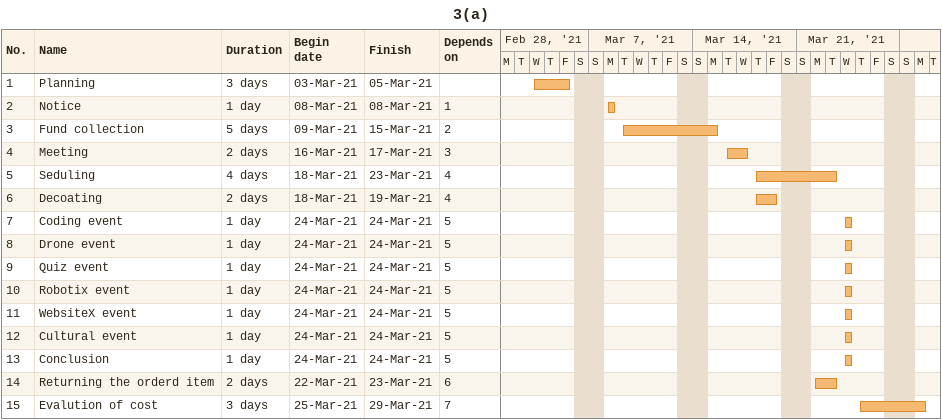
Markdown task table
3(a)

| ID | Task | Duration | Start | Finish | Predecessors |
|---|---|---|---|---|---|
| 1 | Planning | 3d | 2021-03-03 | 2021-03-05 |  |
| 2 | Notice | 1d | 2021-03-08 | 2021-03-08 | 1 |
| 3 | Fund collection | 5d | 2021-03-09 | 2021-03-15 | 2 |
| 4 | Meeting | 2d | 2021-03-16 | 2021-03-17 | 3 |
| 5 | Seduling | 4d | 2021-03-18 | 2021-03-23 | 4 |
| 6 | Decoating | 2d | 2021-03-18 | 2021-03-19 | 4 |
| 7 | Coding event | 1d | 2021-03-24 | 2021-03-24 | 5 |
| 8 | Drone event | 1d | 2021-03-24 | 2021-03-24 | 5 |
| 9 | Quiz event | 1d | 2021-03-24 | 2021-03-24 | 5 |
| 10 | Robotix event | 1d | 2021-03-24 | 2021-03-24 | 5 |
| 11 | WebsiteX event | 1d | 2021-03-24 | 2021-03-24 | 5 |
| 12 | Cultural event | 1d | 2021-03-24 | 2021-03-24 | 5 |
| 13 | Conclusion | 1d | 2021-03-24 | 2021-03-24 | 5 |
| 14 | Returning the orderd item | 2d | 2021-03-22 | 2021-03-23 | 6 |
| 15 | Evalution of cost | 3d | 2021-03-25 | 2021-03-29 | 7 |
